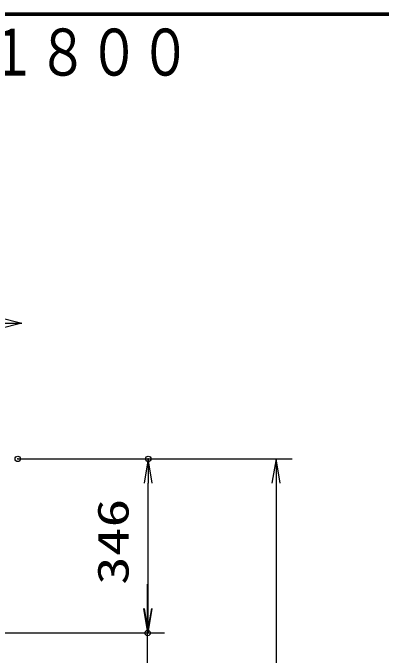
# Model space of a CAD drawing. Units: millimetres, scale not verified. Extents: x -4425 to 4425, y -3150 to 3150.
# Drawn here: x -681 to -1, y 1740 to 2925 of the extents above; entities that cross this region are included whole.
import ezdxf
from ezdxf.enums import TextEntityAlignment as Align

# ---------------------------------------------------------------- set-up
doc = ezdxf.new("R2010")
doc.units = ezdxf.units.MM
doc.header["$LTSCALE"] = 20
doc.header["$PDMODE"] = 32
doc.header["$PDSIZE"] = 10
for name, color, linetype, lineweight in [('0-0_1', 7, 'Continuous', 25), ('0-1_0', 7, 'Continuous', 25), ('0-6_WAKU', 7, 'Continuous', 25), ('0-7_D-TTL-TXT', 7, 'Continuous', 25)]:
    doc.layers.add(name, color=color, linetype=linetype, lineweight=lineweight)
doc.layers.add('0-3_DEFPOINTS', color=7, linetype='Continuous')
doc.styles.add('ＭＳ ゴシック', font='')
doc.styles.get('ＭＳ ゴシック').set_extended_font_data('MS Gothic')

# ---------------------------------------------------------------- blocks, each defined once
blk = doc.blocks.new('DARROWS')
at = {"layer": '0-1_0', "color": 2}
blk.add_line((0, 0), (-19.982, 0), dxfattribs=at)
blk.add_lwpolyline([(-20, -3.333), (0, 0), (-20, 3.333)], dxfattribs=at)

msp = doc.modelspace()

# ---------------------------------------------------------------- linework, layer by layer
at = {"layer": '0-0_1', "color": 4}
msp.add_lwpolyline([(-1221.61, 2352.72), (-664.02, 2352.72), (-706.02, 2342.22), (-706.02, 2363.22), (-664.02, 2352.72)], dxfattribs=at)
at = {"layer": '0-1_0', "color": 1}
for p, q in [((-671.61, 2102.14), (-400.94, 2102.14)), ((-641.61, 2102.14), (-165.02, 2102.14)), ((-1161.31, 1780.96), (-402.02, 1780.96)), ((-1131.31, 1780.96), (-400.94, 1780.96))]:
    msp.add_line(p, q, dxfattribs=at)
at = {"layer": '0-1_0', "color": 2}
for p, q in [((-430.94, 1825.96), (-430.94, 2057.14)), ((-195.02, 2057.14), (-195.02, -54.04)), ((-432.02, 1825.96), (-432.02, 1870.96)), ((-432.02, 1700.96), (-432.02, 1780.96))]:
    msp.add_line(p, q, dxfattribs=at)
at = {"layer": '0-3_DEFPOINTS'}
for p in [(-671.61, 2102.14), (-430.94, 2102.14), (-432.02, 1780.96)]:
    msp.add_point(p, dxfattribs=at)
at = {"layer": '0-6_WAKU'}
msp.add_line((-4048.02, 2923), (4197.98, 2923), dxfattribs=at)
msp.add_lwpolyline([(-4050.02, 2925), (4199.98, 2925), (4199.98, -2925), (-4050.02, -2925)], close=True, dxfattribs=at)
msp.add_lwpolyline([(-4046.02, -2921), (-4046.02, 2921), (4195.98, 2921)], dxfattribs=at)

# ---------------------------------------------------------------- block references
at = {"layer": '0-1_0', "xscale": 2.25, "yscale": 2.25}
for p, rotation in [((-430.94, 2102.14), 90), ((-195.02, 2102.14), 90), ((-432.02, 1780.96), 270), ((-430.94, 1780.96), 270)]:
    msp.add_blockref('DARROWS', p, dxfattribs=dict(at, rotation=rotation))

# ---------------------------------------------------------------- texts
at = {"layer": '0-1_0', "color": 3, "style": 'ＭＳ ゴシック', "width": 1.35}
msp.add_text('346', height=57.77, rotation=90, dxfattribs=at).set_placement((-449.83, 1869.55), align=Align.BOTTOM_LEFT)
at = {"layer": '0-7_D-TTL-TXT', "style": 'ＭＳ ゴシック', "width": 0.8}
msp.add_text('ＰＦ－２ＰＥＴ型 Ｈ１８００', height=86.65, dxfattribs=at).set_placement((-1628.51, 2783.22), align=Align.BOTTOM_LEFT)

doc.saveas('drawing.dxf')
